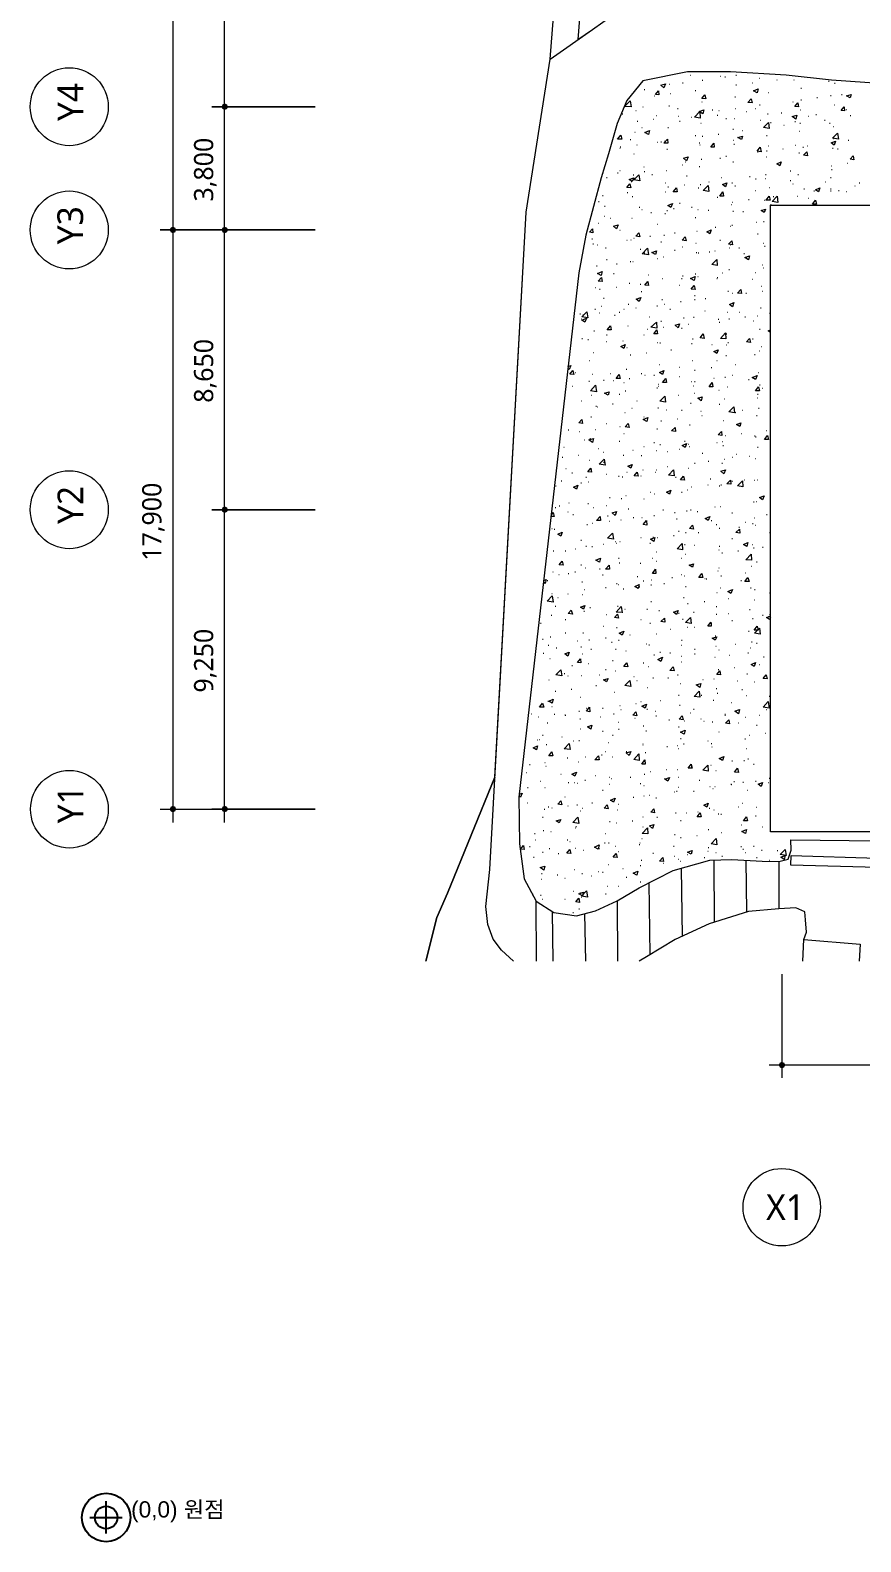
# Model space of a CAD drawing. Header units: millimetres. Extents: x -4011 to 126995, y -1911 to 106700.
# Drawn here: x -4011 to 21637, y -1911 to 44790 of the extents above; entities that cross this region are included whole.
import ezdxf

# ---------------------------------------------------------------- set-up
doc = ezdxf.new("R2010")
doc.units = ezdxf.units.MM
for name, color, linetype in [('PDF_문자', 7, 'Continuous'), ('PDF_솔리드 채우기', 7, 'Continuous'), ('PDF_형상', 7, 'Continuous')]:
    doc.layers.add(name, color=color, linetype=linetype)
doc.styles.add('PDF 맑은 고딕', font='malgun.ttf')
doc.styles.get("Standard").update_dxf_attribs({"font": 'arial.ttf'})

msp = doc.modelspace()

# ---------------------------------------------------------------- linework, layer by layer
at = {"color": 1}
for p, q in [((-1667, -1661), (-1667, -661)), ((-2167, -1161), (-1167, -1161))]:
    msp.add_line(p, q, dxfattribs=at)
for radius in [750, 350]:
    msp.add_circle((-1667, -1161), radius, dxfattribs=at)
at = {"layer": 'PDF_솔리드 채우기', "transparency": 33554559}
for points in [[(1990, 42528), (1927, 42497), (1990, 42420)], [(1990, 42528), (1927, 42497), (1990, 42420)], [(2067, 42497), (1990, 42528), (1990, 42420)], [(2067, 42497), (1990, 42528), (1990, 42420)], [(1927, 42497), (1896, 42420), (1990, 42420)], [(1927, 42497), (1896, 42420), (1990, 42420)], [(1896, 42420), (1927, 42358), (1990, 42420)], [(1896, 42420), (1927, 42358), (1990, 42420)], [(1927, 42358), (1990, 42326), (1990, 42420)], [(1927, 42358), (1990, 42326), (1990, 42420)], [(2098, 42420), (2067, 42497), (1990, 42420)], [(2098, 42420), (2067, 42497), (1990, 42420)], [(1990, 42326), (2067, 42358), (1990, 42420)], [(2067, 42358), (2098, 42420), (1990, 42420)], [(1990, 42326), (2067, 42358), (1990, 42420)], [(2067, 42358), (2098, 42420), (1990, 42420)], [(326, 38689), (295, 38627), (389, 38627)], [(326, 38689), (295, 38627), (389, 38627)], [(295, 38627), (326, 38549), (389, 38627)], [(295, 38627), (326, 38549), (389, 38627)], [(389, 38720), (326, 38689), (389, 38627)], [(389, 38720), (326, 38689), (389, 38627)], [(326, 38549), (389, 38518), (389, 38627)], [(326, 38549), (389, 38518), (389, 38627)], [(466, 38689), (389, 38720), (389, 38627)], [(466, 38689), (389, 38720), (389, 38627)], [(497, 38627), (466, 38689), (389, 38627)], [(497, 38627), (466, 38689), (389, 38627)], [(389, 38518), (466, 38549), (389, 38627)], [(466, 38549), (497, 38627), (389, 38627)], [(389, 38518), (466, 38549), (389, 38627)], [(466, 38549), (497, 38627), (389, 38627)], [(1927, 38689), (1896, 38627), (1990, 38627)], [(1927, 38689), (1896, 38627), (1990, 38627)], [(1896, 38627), (1927, 38549), (1990, 38627)], [(1896, 38627), (1927, 38549), (1990, 38627)], [(1990, 38720), (1927, 38689), (1990, 38627)], [(1990, 38720), (1927, 38689), (1990, 38627)], [(1927, 38549), (1990, 38518), (1990, 38627)], [(1927, 38549), (1990, 38518), (1990, 38627)], [(2067, 38689), (1990, 38720), (1990, 38627)], [(2067, 38689), (1990, 38720), (1990, 38627)], [(2098, 38627), (2067, 38689), (1990, 38627)], [(2098, 38627), (2067, 38689), (1990, 38627)], [(1990, 38518), (2067, 38549), (1990, 38627)], [(2067, 38549), (2098, 38627), (1990, 38627)], [(1990, 38518), (2067, 38549), (1990, 38627)], [(2067, 38549), (2098, 38627), (1990, 38627)], [(1927, 30047), (1896, 29969), (1990, 29969)], [(1927, 30047), (1896, 29969), (1990, 29969)], [(1896, 29969), (1927, 29907), (1990, 29969)], [(1896, 29969), (1927, 29907), (1990, 29969)], [(1990, 30078), (1927, 30047), (1990, 29969)], [(1990, 30078), (1927, 30047), (1990, 29969)], [(1927, 29907), (1990, 29876), (1990, 29969)], [(1927, 29907), (1990, 29876), (1990, 29969)], [(2067, 30047), (1990, 30078), (1990, 29969)], [(2067, 30047), (1990, 30078), (1990, 29969)], [(2098, 29969), (2067, 30047), (1990, 29969)], [(2098, 29969), (2067, 30047), (1990, 29969)], [(1990, 29876), (2067, 29907), (1990, 29969)], [(2067, 29907), (2098, 29969), (1990, 29969)], [(1990, 29876), (2067, 29907), (1990, 29969)], [(2067, 29907), (2098, 29969), (1990, 29969)], [(326, 20798), (295, 20720), (389, 20720)], [(295, 20720), (326, 20658), (389, 20720)], [(389, 20829), (326, 20798), (389, 20720)], [(326, 20658), (389, 20627), (389, 20720)], [(466, 20798), (389, 20829), (389, 20720)], [(497, 20720), (466, 20798), (389, 20720)], [(389, 20627), (466, 20658), (389, 20720)], [(466, 20658), (497, 20720), (389, 20720)], [(1927, 20798), (1896, 20720), (1990, 20720)], [(1896, 20720), (1927, 20658), (1990, 20720)], [(1990, 20829), (1927, 20798), (1990, 20720)], [(1927, 20658), (1990, 20627), (1990, 20720)], [(2067, 20798), (1990, 20829), (1990, 20720)], [(2098, 20720), (2067, 20798), (1990, 20720)], [(1990, 20627), (2067, 20658), (1990, 20720)], [(2067, 20658), (2098, 20720), (1990, 20720)], [(19135, 12886), (19104, 12824), (19197, 12824)], [(19104, 12824), (19135, 12746), (19197, 12824)], [(19197, 12917), (19135, 12886), (19197, 12824)], [(19135, 12746), (19197, 12715), (19197, 12824)], [(19275, 12886), (19197, 12917), (19197, 12824)], [(19306, 12824), (19275, 12886), (19197, 12824)], [(19197, 12715), (19275, 12746), (19197, 12824)], [(19275, 12746), (19306, 12824), (19197, 12824)]]:
    msp.add_solid(points, dxfattribs=at)
at = {"layer": 'PDF_형상', "lineweight": 5}
for points in [[(389, 87824), (389, 38223)], [(26347, 20378), (26347, 20021), (18855, 20021), (18855, 39389), (42062, 39389), (42140, 41098), (42124, 42513), (42560, 44425), (43073, 45964), (43570, 47207), (44285, 48870), (44782, 49772), (45047, 50503), (45078, 50767), (45093, 50922)], [(1990, 42016), (1990, 50316)], [(10337, 21715), (8876, 18124), (8549, 17378), (8207, 16026), (8549, 17378), (8876, 18124), (10337, 21715), (11301, 39171), (12047, 43896), (12435, 48870)], [(12047, 43896), (12435, 48870)], [(13181, 48031), (12902, 44503), (13352, 44813)], [(10912, 16026), (10539, 16368), (10290, 16710), (10119, 17161), (10057, 17720), (10181, 18855), (11301, 39171), (12047, 43896), (13352, 44813), (13990, 45264), (15311, 45886), (16383, 46073)], [(22352, 43135), (20736, 43244), (19337, 43399), (17611, 43508), (16290, 43508), (14907, 43228), (14409, 42622), (14114, 41907), (13850, 40974), (13617, 40228), (13150, 38456), (12933, 37290), (11083, 21093), (11098, 19648), (11238, 18575), (11611, 17876), (12155, 17534), (12855, 17425), (13446, 17580), (14114, 17891), (14798, 18295), (15839, 18824), (16974, 19150), (17658, 19166), (18591, 19119), (19104, 19104), (19399, 19181), (19492, 19461), (19477, 19772), (22181, 19741)], [(14705, 42979), (14720, 42979)], [(15731, 43119), (15746, 43119)], [(16135, 43166), (16150, 43166)], [(16368, 43399), (16383, 43399)], [(16741, 43244), (16756, 43244)], [(17301, 43368), (17316, 43368)], [(17440, 43352), (17456, 43352)], [(17782, 43399), (17798, 43399)], [(17782, 43104), (17798, 43104)], [(18280, 43166), (18295, 43166)], [(18497, 43306), (18513, 43306)], [(19041, 43259), (19057, 43259)], [(19570, 43259), (19585, 43259)], [(19788, 42995), (19803, 42995)], [(20642, 43212), (20658, 43212)], [(20829, 43150), (20845, 43150)], [(1990, 38223), (1990, 42824)], [(14363, 42451), (14518, 42606), (14549, 42420), (14363, 42435)], [(14953, 42964), (14969, 42964)], [(15264, 42762), (15280, 42762)], [(15762, 42839), (15777, 42839)], [(16523, 42933), (16539, 42933)], [(16725, 42575), (16741, 42575)], [(17751, 42731), (17767, 42731)], [(18777, 42870), (18793, 42870)], [(19539, 42575), (19554, 42575)], [(19788, 42637), (19803, 42637)], [(20285, 42715), (20301, 42715)], [(20705, 42777), (20720, 42777)], [(21047, 42808), (21062, 42808)], [(14269, 42202), (14285, 42202)], [(14689, 42311), (14705, 42311)], [(14907, 42420), (14922, 42420)], [(15233, 42047), (15249, 42047)], [(15326, 42155), (15342, 42155)], [(15715, 42451), (15731, 42451)], [(15979, 42373), (15995, 42373)], [(15995, 42140), (16010, 42140)], [(16399, 42109), (16415, 42109)], [(17052, 42326), (17067, 42326)], [(17207, 42171), (17223, 42171)], [(17254, 42311), (17269, 42311)], [(17472, 42062), (17487, 42062)], [(17736, 42062), (17751, 42062)], [(17767, 42373), (17782, 42373)], [(18109, 42280), (18124, 42280)], [(18373, 42373), (18389, 42373)], [(18513, 42482), (18528, 42482)], [(18762, 42202), (18777, 42202)], [(19181, 42233), (19197, 42233)], [(19772, 42326), (19788, 42326)], [(20021, 42140), (20036, 42140)], [(20254, 42187), (20269, 42187)], [(20813, 42482), (20829, 42482)], [(21187, 42342), (21202, 42342)], [(21311, 42155), (21326, 42155)], [(14658, 41642), (14674, 41642)], [(14736, 41984), (14751, 41984)], [(14876, 41782), (14891, 41782)], [(15684, 41782), (15699, 41782)], [(16041, 41984), (16057, 41984)], [(16694, 41922), (16710, 41922)], [(17238, 41580), (17254, 41580)], [(17689, 41736), (17705, 41736)], [(17984, 41689), (18000, 41689)], [(18528, 42016), (18544, 42016)], [(18855, 41938), (18870, 41938)], [(19259, 41860), (19275, 41860)], [(19601, 41969), (19617, 41969)], [(19741, 41674), (19756, 41674)], [(19756, 41922), (19772, 41922)], [(20518, 42016), (20534, 42016)], [(20674, 41922), (20689, 41922)], [(20782, 41813), (20798, 41813)], [(14192, 41145), (14207, 41145)], [(14207, 41192), (14223, 41192)], [(14518, 41409), (14534, 41409)], [(14720, 41254), (14736, 41254)], [(15358, 41332), (15373, 41332)], [(15466, 41347), (15482, 41347)], [(15575, 41363), (15591, 41363)], [(15653, 41114), (15668, 41114)], [(16523, 41534), (16539, 41534)], [(16648, 41316), (16663, 41316)], [(16663, 41254), (16679, 41254)], [(16741, 41518), (16756, 41518)], [(17705, 41394), (17720, 41394)], [(17720, 41269), (17736, 41269)], [(18731, 41534), (18746, 41534)], [(18777, 41223), (18793, 41223)], [(19228, 41130), (19244, 41130)], [(19617, 41238), (19632, 41238)], [(19850, 41176), (19865, 41176)], [(19990, 41223), (20005, 41223)], [(20767, 41145), (20782, 41145)], [(20782, 41440), (20798, 41440)], [(20922, 41130), (20938, 41130)], [(21249, 41394), (21264, 41394)], [(14627, 40974), (14642, 40974)], [(16119, 40632), (16135, 40632)], [(16212, 40725), (16228, 40725)], [(16710, 40803), (16725, 40803)], [(17285, 40834), (17301, 40834)], [(17472, 40896), (17487, 40896)], [(17689, 40725), (17705, 40725)], [(18451, 41036), (18466, 41036)], [(18715, 40881), (18731, 40881)], [(18731, 41067), (18746, 41067)], [(19725, 41005), (19741, 41005)], [(21218, 40679), (21233, 40679)], [(13679, 40399), (13694, 40399)], [(13788, 40244), (13803, 40244)], [(14130, 40383), (14145, 40383)], [(14192, 40461), (14207, 40461)], [(14611, 40321), (14627, 40321)], [(14938, 40570), (14953, 40570)], [(14953, 40430), (14969, 40430)], [(15187, 40337), (15202, 40337)], [(15637, 40461), (15653, 40461)], [(16259, 40290), (16275, 40290)], [(16648, 40585), (16663, 40585)], [(17332, 40244), (17347, 40244)], [(18202, 40275), (18218, 40275)], [(18389, 40197), (18404, 40197)], [(18684, 40212), (18699, 40212)], [(18699, 40337), (18715, 40337)], [(19461, 40446), (19477, 40446)], [(19694, 40337), (19710, 40337)], [(20705, 40244), (20720, 40244)], [(20720, 40601), (20736, 40601)], [(20736, 40492), (20751, 40492)], [(14425, 39777), (14440, 39777)], [(14549, 40119), (14565, 40119)], [(15606, 40073), (15622, 40073)], [(15606, 39793), (15622, 39793)], [(15684, 39948), (15699, 39948)], [(16181, 40010), (16197, 40010)], [(16617, 39917), (16632, 39917)], [(16679, 40026), (16694, 40026)], [(16943, 40104), (16959, 40104)], [(17658, 40073), (17674, 40073)], [(17751, 39979), (17767, 39979)], [(18373, 39839), (18389, 39839)], [(18808, 39933), (18824, 39933)], [(19461, 40150), (19477, 40150)], [(19539, 40041), (19554, 40041)], [(19881, 39886), (19896, 39886)], [(20192, 39824), (20207, 39824)], [(20534, 40104), (20549, 40104)], [(20705, 39886), (20720, 39886)], [(20705, 39824), (20720, 39824)], [(20953, 39839), (20969, 39839)], [(21187, 39808), (21202, 39808)], [(21451, 39979), (21466, 39979)], [(21591, 40073), (21606, 40073)], [(13539, 39497), (13554, 39497)], [(13663, 39684), (13679, 39684)], [(13725, 39358), (13741, 39358)], [(14580, 39653), (14596, 39653)], [(14798, 39326), (14813, 39326)], [(14876, 39249), (14891, 39249)], [(15855, 39280), (15870, 39280)], [(16041, 39451), (16057, 39451)], [(16415, 39326), (16430, 39326)], [(16601, 39249), (16617, 39249)], [(16927, 39233), (16943, 39233)], [(17207, 39637), (17223, 39637)], [(17642, 39404), (17658, 39404)], [(17674, 39482), (17689, 39482)], [(18171, 39560), (18187, 39560)], [(18668, 39544), (18684, 39544)], [(18855, 39404), (18870, 39404)], [(18933, 39653), (18948, 39653)], [(19679, 39668), (19694, 39668)], [(20021, 39606), (20036, 39606)], [(389, 39016), (389, 20316)], [(1990, 29565), (1990, 39016)], [(13523, 38829), (13539, 38829)], [(13710, 39047), (13725, 39047)], [(13896, 38984), (13912, 38984)], [(14565, 38984), (14580, 38984)], [(15155, 39155), (15171, 39155)], [(15358, 38798), (15373, 38798)], [(15591, 39124), (15606, 39124)], [(15653, 39218), (15668, 39218)], [(16523, 39000), (16539, 39000)], [(17658, 38767), (17674, 38767)], [(17689, 39202), (17705, 39202)], [(18000, 39187), (18016, 39187)], [(18404, 38860), (18420, 38860)], [(18637, 38876), (18653, 38876)], [(13337, 38347), (13352, 38347)], [(14192, 38611), (14207, 38611)], [(14409, 38301), (14425, 38301)], [(14534, 38316), (14549, 38316)], [(14627, 38363), (14642, 38363)], [(15124, 38425), (15140, 38425)], [(15560, 38456), (15575, 38456)], [(15886, 38534), (15902, 38534)], [(16570, 38580), (16585, 38580)], [(17145, 38705), (17161, 38705)], [(17285, 38301), (17301, 38301)], [(17611, 38736), (17627, 38736)], [(18451, 38503), (18466, 38503)], [(13368, 38192), (13383, 38192)], [(13492, 38161), (13508, 38161)], [(13756, 38067), (13772, 38067)], [(14829, 38021), (14845, 38021)], [(14953, 37912), (14969, 37912)], [(15466, 38254), (15482, 38254)], [(15886, 37990), (15902, 37990)], [(16119, 38098), (16135, 38098)], [(16539, 38207), (16554, 38207)], [(16554, 37927), (16570, 37927)], [(16617, 37912), (16632, 37912)], [(16959, 37943), (16974, 37943)], [(17130, 37974), (17145, 37974)], [(17580, 38067), (17596, 38067)], [(17611, 38161), (17627, 38161)], [(17876, 38067), (17891, 38067)], [(18031, 37896), (18047, 37896)], [(18622, 38207), (18637, 38207)], [(18668, 38114), (18684, 38114)], [(13477, 37508), (13492, 37508)], [(13788, 37710), (13803, 37710)], [(14098, 37570), (14114, 37570)], [(14518, 37648), (14534, 37648)], [(14596, 37648), (14611, 37648)], [(15358, 37741), (15373, 37741)], [(15544, 37788), (15560, 37788)], [(17565, 37399), (17580, 37399)], [(18591, 37539), (18606, 37539)], [(18622, 37446), (18637, 37446)], [(12933, 37321), (12948, 37321)], [(14005, 37275), (14021, 37275)], [(14487, 36979), (14503, 36979)], [(14829, 36948), (14845, 36948)], [(15078, 37228), (15093, 37228)], [(15513, 37119), (15528, 37119)], [(16026, 36917), (16041, 36917)], [(16104, 37119), (16119, 37119)], [(16135, 37197), (16150, 37197)], [(16523, 37259), (16539, 37259)], [(16601, 37181), (16617, 37181)], [(17192, 37119), (17207, 37119)], [(17207, 37150), (17223, 37150)], [(17363, 37290), (17378, 37290)], [(18280, 37104), (18295, 37104)], [(18373, 37306), (18389, 37306)], [(13446, 36839), (13461, 36839)], [(13570, 36793), (13585, 36793)], [(13694, 36513), (13710, 36513)], [(14083, 36855), (14098, 36855)], [(14860, 36715), (14876, 36715)], [(15497, 36466), (15513, 36466)], [(16508, 36591), (16523, 36591)], [(16508, 36466), (16523, 36466)], [(16834, 36497), (16850, 36497)], [(17534, 36731), (17549, 36731)], [(17674, 36668), (17689, 36668)], [(18093, 36668), (18109, 36668)], [(18560, 36886), (18575, 36886)], [(18591, 36731), (18606, 36731)], [(18839, 36870), (18855, 36870)], [(12964, 36031), (12979, 36031)], [(13057, 36000), (13073, 36000)], [(13430, 36171), (13446, 36171)], [(13554, 36062), (13570, 36062)], [(13617, 36264), (13632, 36264)], [(14036, 35984), (14052, 35984)], [(14176, 36078), (14192, 36078)], [(14316, 36171), (14332, 36171)], [(14456, 36326), (14472, 36326)], [(14689, 36218), (14705, 36218)], [(15342, 36280), (15358, 36280)], [(15575, 36326), (15591, 36326)], [(15746, 36171), (15762, 36171)], [(16073, 36404), (16088, 36404)], [(16819, 36124), (16834, 36124)], [(17518, 36078), (17534, 36078)], [(17891, 36078), (17907, 36078)], [(18435, 35969), (18451, 35969)], [(18544, 36218), (18560, 36218)], [(18824, 36047), (18839, 36047)], [(13010, 35876), (13026, 35876)], [(13399, 35503), (13415, 35503)], [(14440, 35658), (14456, 35658)], [(15047, 35549), (15062, 35549)], [(15109, 35938), (15124, 35938)], [(15466, 35798), (15482, 35798)], [(15544, 35611), (15560, 35611)], [(16104, 35580), (16119, 35580)], [(16166, 35907), (16181, 35907)], [(16306, 35705), (16321, 35705)], [(16477, 35922), (16492, 35922)], [(17238, 35860), (17254, 35860)], [(17269, 35767), (17285, 35767)], [(17565, 35876), (17580, 35876)], [(18062, 35938), (18078, 35938)], [(18311, 35813), (18326, 35813)], [(18513, 35549), (18528, 35549)], [(18855, 35456), (18777, 35503), (18855, 35534)], [(13026, 35269), (13041, 35269)], [(13212, 35238), (13228, 35238)], [(13772, 35176), (13788, 35176)], [(13788, 35378), (13803, 35378)], [(14285, 35192), (14301, 35192)], [(14938, 35378), (14953, 35378)], [(15358, 35145), (15373, 35145)], [(15435, 35130), (15451, 35130)], [(16415, 35114), (16430, 35114)], [(16446, 35254), (16461, 35254)], [(17036, 35083), (17052, 35083)], [(17487, 35409), (17503, 35409)], [(17487, 35067), (17503, 35067)], [(17534, 35145), (17549, 35145)], [(18295, 35254), (18311, 35254)], [(13259, 34585), (13275, 34585)], [(13383, 34834), (13399, 34834)], [(14409, 34990), (14425, 34990)], [(14518, 34756), (14534, 34756)], [(15016, 34819), (15031, 34819)], [(15777, 34912), (15793, 34912)], [(16430, 34585), (16446, 34585)], [(17192, 34585), (17207, 34585)], [(17472, 34741), (17487, 34741)], [(18358, 34772), (18373, 34772)], [(18497, 34881), (18513, 34881)], [(18560, 35021), (18575, 35021)], [(12591, 34399), (12684, 34430), (12637, 34306), (12591, 34352)], [(12824, 34212), (12839, 34212)], [(13352, 34166), (13368, 34166)], [(13896, 34181), (13912, 34181)], [(14394, 34321), (14409, 34321)], [(14860, 34181), (14876, 34181)], [(14969, 34135), (14984, 34135)], [(15249, 34135), (15264, 34135)], [(15420, 34461), (15435, 34461)], [(16026, 34383), (16041, 34383)], [(16508, 34290), (16523, 34290)], [(17021, 34368), (17036, 34368)], [(17674, 34135), (17689, 34135)], [(17767, 34461), (17782, 34461)], [(18466, 34212), (18482, 34212)], [(18839, 34337), (18855, 34337)], [(12528, 33777), (12544, 33777)], [(12731, 33793), (12746, 33793)], [(13244, 33948), (13259, 33948)], [(13694, 33979), (13710, 33979)], [(13990, 33964), (14005, 33964)], [(14316, 33902), (14332, 33902)], [(14363, 33653), (14378, 33653)], [(14487, 34026), (14503, 34026)], [(15342, 33746), (15358, 33746)], [(15389, 33855), (15404, 33855)], [(15389, 33793), (15404, 33793)], [(16026, 34088), (16041, 34088)], [(16399, 33933), (16415, 33933)], [(16461, 33808), (16477, 33808)], [(16508, 33933), (16523, 33933)], [(17098, 34041), (17114, 34041)], [(17254, 33668), (17269, 33668)], [(17440, 34073), (17456, 34073)], [(17518, 33777), (17534, 33777)], [(18171, 33995), (18187, 33995)], [(18513, 33839), (18528, 33839)], [(18591, 33731), (18606, 33731)], [(13010, 33342), (13026, 33342)], [(13321, 33513), (13337, 33513)], [(13461, 33171), (13477, 33171)], [(13974, 33249), (13990, 33249)], [(14176, 33544), (14192, 33544)], [(14720, 33342), (14736, 33342)], [(15995, 33513), (16010, 33513)], [(16383, 33264), (16399, 33264)], [(16492, 33575), (16508, 33575)], [(17269, 33233), (17285, 33233)], [(17425, 33404), (17440, 33404)], [(18435, 33435), (18451, 33435)], [(18451, 33544), (18466, 33544)], [(13306, 32845), (13321, 32845)], [(13492, 33155), (13508, 33155)], [(14347, 32984), (14363, 32984)], [(14565, 33109), (14580, 33109)], [(14938, 32845), (14953, 32845)], [(15373, 33124), (15389, 33124)], [(15466, 32720), (15482, 32720)], [(15637, 33062), (15653, 33062)], [(15964, 32782), (15979, 32782)], [(16104, 33047), (16119, 33047)], [(16694, 33016), (16710, 33016)], [(16725, 32891), (16741, 32891)], [(17394, 32736), (17409, 32736)], [(17767, 32984), (17782, 32984)], [(17984, 33047), (18000, 33047)], [(18420, 32891), (18435, 32891)], [(18482, 33109), (18497, 33109)], [(18839, 32938), (18855, 32938)], [(12606, 32440), (12622, 32440)], [(12948, 32394), (12964, 32394)], [(13446, 32456), (13461, 32456)], [(13772, 32642), (13788, 32642)], [(14192, 32549), (14207, 32549)], [(14316, 32332), (14332, 32332)], [(15342, 32472), (15358, 32472)], [(16352, 32596), (16368, 32596)], [(17456, 32269), (17472, 32269)], [(17953, 32332), (17969, 32332)], [(18358, 32254), (18373, 32254)], [(18715, 32425), (18731, 32425)], [(12466, 31912), (12482, 31912)], [(13104, 32130), (13119, 32130)], [(13275, 32176), (13290, 32176)], [(13523, 31865), (13539, 31865)], [(14176, 32098), (14192, 32098)], [(14596, 31819), (14611, 31819)], [(14938, 31927), (14953, 31927)], [(15249, 32052), (15264, 32052)], [(15326, 31803), (15342, 31803)], [(15435, 31990), (15451, 31990)], [(15668, 31772), (15684, 31772)], [(16026, 31850), (16041, 31850)], [(16197, 32098), (16212, 32098)], [(16306, 32005), (16321, 32005)], [(16337, 31927), (16352, 31927)], [(17192, 32052), (17207, 32052)], [(17363, 32083), (17378, 32083)], [(17378, 31959), (17394, 31959)], [(18389, 32223), (18404, 32223)], [(18451, 31912), (18466, 31912)], [(18839, 31803), (18855, 31803)], [(12420, 31601), (12435, 31601)], [(12917, 31663), (12933, 31663)], [(13259, 31508), (13275, 31508)], [(13679, 31756), (13694, 31756)], [(13694, 31446), (13710, 31446)], [(14301, 31663), (14316, 31663)], [(14860, 31648), (14876, 31648)], [(15668, 31306), (15684, 31306)], [(16508, 31415), (16523, 31415)], [(16741, 31725), (16756, 31725)], [(16927, 31477), (16943, 31477)], [(17347, 31415), (17363, 31415)], [(17425, 31539), (17440, 31539)], [(17674, 31601), (17689, 31601)], [(17798, 31694), (17813, 31694)], [(18187, 31632), (18202, 31632)], [(18373, 31554), (18389, 31554)], [(12389, 30870), (12404, 30870)], [(12528, 31244), (12544, 31244)], [(12715, 31119), (12731, 31119)], [(13150, 30979), (13166, 30979)], [(13228, 30839), (13244, 30839)], [(13772, 31073), (13788, 31073)], [(14161, 31010), (14176, 31010)], [(14269, 30995), (14285, 30995)], [(14409, 31135), (14425, 31135)], [(14845, 31026), (14860, 31026)], [(14907, 31212), (14922, 31212)], [(15295, 31135), (15311, 31135)], [(15326, 31212), (15342, 31212)], [(15917, 30979), (15933, 30979)], [(16306, 31259), (16321, 31259)], [(16990, 30933), (17005, 30933)], [(17658, 30855), (17674, 30855)], [(18047, 30902), (18062, 30902)], [(18342, 30886), (18358, 30886)], [(18435, 30902), (18451, 30902)], [(1990, 20316), (1990, 30373)], [(12218, 30715), (12233, 30715)], [(12995, 30808), (13010, 30808)], [(13881, 30358), (13896, 30358)], [(14378, 30420), (14394, 30420)], [(15140, 30513), (15155, 30513)], [(15264, 30466), (15280, 30466)], [(16104, 30513), (16119, 30513)], [(16275, 30591), (16290, 30591)], [(16399, 30684), (16415, 30684)], [(16912, 30746), (16927, 30746)], [(17269, 30715), (17285, 30715)], [(17316, 30746), (17332, 30746)], [(12078, 29798), (12140, 29891), (12171, 29767), (12062, 29767)], [(12202, 30047), (12218, 30047)], [(12326, 30093), (12342, 30093)], [(12591, 29907), (12606, 29907)], [(12622, 30187), (12637, 30187)], [(13212, 30171), (13228, 30171)], [(13383, 30047), (13399, 30047)], [(13772, 30109), (13788, 30109)], [(14238, 30326), (14254, 30326)], [(14456, 30000), (14472, 30000)], [(14938, 30311), (14953, 30311)], [(15528, 29969), (15544, 29969)], [(15886, 29891), (15902, 29891)], [(16259, 29938), (16275, 29938)], [(16383, 29969), (16399, 29969)], [(16585, 29922), (16601, 29922)], [(17130, 30062), (17145, 30062)], [(17301, 30078), (17316, 30078)], [(18326, 30218), (18342, 30218)], [(18404, 30233), (18420, 30233)], [(12746, 29829), (12762, 29829)], [(13181, 29518), (13197, 29518)], [(13352, 29565), (13368, 29565)], [(13819, 29782), (13834, 29782)], [(13865, 29627), (13881, 29627)], [(14223, 29658), (14238, 29658)], [(14611, 29736), (14627, 29736)], [(14876, 29736), (14891, 29736)], [(15249, 29798), (15264, 29798)], [(15948, 29689), (15964, 29689)], [(17021, 29642), (17036, 29642)], [(17176, 29518), (17192, 29518)], [(17658, 29876), (17674, 29876)], [(17876, 29440), (17891, 29440)], [(18078, 29596), (18093, 29596)], [(18295, 29549), (18311, 29549)], [(18342, 29720), (18358, 29720)], [(18373, 29503), (18389, 29503)], [(18731, 29829), (18746, 29829)], [(12093, 29394), (12109, 29394)], [(12171, 29378), (12187, 29378)], [(12995, 29036), (13010, 29036)], [(14052, 28990), (14067, 28990)], [(14192, 28990), (14207, 28990)], [(14845, 29114), (14860, 29114)], [(15218, 29130), (15233, 29130)], [(15358, 29114), (15373, 29114)], [(15855, 29176), (15870, 29176)], [(16010, 29316), (16026, 29316)], [(16228, 29269), (16244, 29269)], [(16617, 29269), (16632, 29269)], [(17269, 29409), (17285, 29409)], [(17658, 29083), (17674, 29083)], [(18824, 29269), (18839, 29269)], [(12140, 28710), (12155, 28710)], [(12513, 28710), (12528, 28710)], [(12824, 28772), (12839, 28772)], [(13150, 28850), (13166, 28850)], [(13337, 28834), (13352, 28834)], [(13679, 28912), (13694, 28912)], [(14083, 28943), (14098, 28943)], [(15124, 28943), (15140, 28943)], [(15326, 28679), (15342, 28679)], [(16197, 28896), (16212, 28896)], [(16212, 28601), (16228, 28601)], [(16492, 28881), (16508, 28881)], [(17254, 28741), (17269, 28741)], [(17269, 28850), (17285, 28850)], [(17347, 28648), (17363, 28648)], [(17845, 28710), (17860, 28710)], [(18280, 28896), (18295, 28896)], [(18326, 28803), (18342, 28803)], [(18606, 28819), (18622, 28819)], [(12124, 28057), (12140, 28057)], [(12808, 28057), (12824, 28057)], [(12995, 28275), (13010, 28275)], [(13135, 28181), (13150, 28181)], [(13570, 28150), (13585, 28150)], [(14161, 28477), (14176, 28477)], [(14176, 28337), (14192, 28337)], [(14829, 28321), (14845, 28321)], [(15202, 28477), (15218, 28477)], [(15326, 28383), (15342, 28383)], [(16088, 28477), (16104, 28477)], [(17223, 28088), (17238, 28088)], [(17254, 28181), (17269, 28181)], [(18078, 28026), (18093, 28026)], [(18249, 28228), (18264, 28228)], [(18420, 28368), (18435, 28368)], [(11845, 27793), (11922, 27824), (11891, 27699), (11845, 27746)], [(11953, 27793), (11969, 27793)], [(12311, 27979), (12326, 27979)], [(12606, 28010), (12622, 28010)], [(13026, 27746), (13041, 27746)], [(13663, 27964), (13679, 27964)], [(13756, 27575), (13772, 27575)], [(14098, 27699), (14114, 27699)], [(14145, 27668), (14161, 27668)], [(14736, 27917), (14751, 27917)], [(14798, 27591), (14813, 27591)], [(14922, 27777), (14938, 27777)], [(15155, 27653), (15171, 27653)], [(15171, 27808), (15187, 27808)], [(15560, 27699), (15575, 27699)], [(15808, 27886), (15824, 27886)], [(16088, 27979), (16104, 27979)], [(16181, 27933), (16197, 27933)], [(16228, 27606), (16244, 27606)], [(16819, 27855), (16834, 27855)], [(16865, 27839), (16881, 27839)], [(17301, 27560), (17316, 27560)], [(17316, 27933), (17332, 27933)], [(17938, 27793), (17953, 27793)], [(18233, 27560), (18249, 27560)], [(11782, 27202), (11798, 27202)], [(12093, 27389), (12109, 27389)], [(12280, 27264), (12295, 27264)], [(12591, 27373), (12606, 27373)], [(13041, 27358), (13057, 27358)], [(13104, 27513), (13119, 27513)], [(14301, 27528), (14316, 27528)], [(15155, 27140), (15171, 27140)], [(16166, 27264), (16181, 27264)], [(16803, 27140), (16819, 27140)], [(17192, 27420), (17207, 27420)], [(17549, 27233), (17565, 27233)], [(18342, 27187), (18358, 27187)], [(18358, 27513), (18373, 27513)], [(18824, 27404), (18839, 27404)], [(12078, 26720), (12093, 26720)], [(12202, 27000), (12218, 27000)], [(13088, 26845), (13104, 26845)], [(13275, 26953), (13290, 26953)], [(13772, 26736), (13788, 26736)], [(14130, 27000), (14145, 27000)], [(14269, 26813), (14285, 26813)], [(14347, 26907), (14363, 26907)], [(15031, 26907), (15047, 26907)], [(15404, 26860), (15420, 26860)], [(16010, 26782), (16026, 26782)], [(16290, 27078), (16306, 27078)], [(16477, 26813), (16492, 26813)], [(17176, 26984), (17192, 26984)], [(17176, 26751), (17192, 26751)], [(17549, 26767), (17565, 26767)], [(18202, 26891), (18218, 26891)], [(18606, 26720), (18622, 26720)], [(18855, 26642), (18824, 26580), (18731, 26642), (18855, 26689)], [(18793, 26674), (18808, 26674)], [(18824, 26736), (18839, 26736)], [(11751, 26472), (11767, 26472)], [(12513, 26580), (12528, 26580)], [(12513, 26176), (12528, 26176)], [(13057, 26176), (13073, 26176)], [(13679, 26378), (13694, 26378)], [(14098, 26332), (14114, 26332)], [(14845, 26580), (14860, 26580)], [(15124, 26472), (15140, 26472)], [(15762, 26285), (15777, 26285)], [(16135, 26596), (16150, 26596)], [(16275, 26347), (16290, 26347)], [(16492, 26347), (16508, 26347)], [(17021, 26456), (17036, 26456)], [(17658, 26549), (17674, 26549)], [(18171, 26223), (18187, 26223)], [(18295, 26611), (18311, 26611)], [(11813, 25974), (11829, 25974)], [(11984, 25788), (12000, 25788)], [(12047, 26052), (12062, 26052)], [(12233, 25710), (12249, 25710)], [(12886, 25927), (12902, 25927)], [(12995, 25741), (13010, 25741)], [(13244, 25959), (13259, 25959)], [(13756, 26021), (13772, 26021)], [(13943, 25881), (13959, 25881)], [(14161, 25943), (14176, 25943)], [(14503, 26114), (14518, 26114)], [(15016, 25834), (15031, 25834)], [(15093, 25803), (15109, 25803)], [(15326, 26145), (15342, 26145)], [(16088, 25788), (16104, 25788)], [(16104, 25943), (16119, 25943)], [(17145, 26083), (17161, 26083)], [(17161, 25756), (17176, 25756)], [(17767, 25819), (17782, 25819)], [(18218, 25710), (18233, 25710)], [(18264, 25896), (18280, 25896)], [(18420, 25850), (18435, 25850)], [(11829, 25539), (11845, 25539)], [(12031, 25383), (12047, 25383)], [(13041, 25523), (13057, 25523)], [(13228, 25228), (13244, 25228)], [(13306, 25663), (13321, 25663)], [(13974, 25321), (13990, 25321)], [(14067, 25663), (14083, 25663)], [(14378, 25617), (14394, 25617)], [(14922, 25244), (14938, 25244)], [(15249, 25492), (15264, 25492)], [(15435, 25570), (15451, 25570)], [(15746, 25554), (15762, 25554)], [(16088, 25446), (16104, 25446)], [(16088, 25275), (16104, 25275)], [(16508, 25663), (16523, 25663)], [(16508, 25523), (16523, 25523)], [(17130, 25415), (17145, 25415)], [(17254, 25648), (17269, 25648)], [(17580, 25477), (17596, 25477)], [(18155, 25554), (18171, 25554)], [(18637, 25430), (18653, 25430)], [(12482, 24917), (12497, 24917)], [(12591, 24839), (12606, 24839)], [(12715, 25166), (12731, 25166)], [(13010, 24855), (13026, 24855)], [(13554, 24870), (13570, 24870)], [(13756, 25041), (13772, 25041)], [(14052, 24995), (14067, 24995)], [(14627, 24824), (14642, 24824)], [(15078, 25135), (15093, 25135)], [(15218, 24777), (15233, 24777)], [(15684, 24777), (15699, 24777)], [(15979, 24870), (15995, 24870)], [(17238, 25041), (17254, 25041)], [(17736, 25104), (17751, 25104)], [(18124, 24902), (18140, 24902)], [(18497, 25197), (18513, 25197)], [(12000, 24715), (12016, 24715)], [(12202, 24373), (12218, 24373)], [(12699, 24435), (12715, 24435)], [(13461, 24544), (13477, 24544)], [(14021, 24342), (14036, 24342)], [(14720, 24699), (14736, 24699)], [(15047, 24482), (15062, 24482)], [(16057, 24606), (16073, 24606)], [(16756, 24731), (16772, 24731)], [(17098, 24746), (17114, 24746)], [(17176, 24451), (17192, 24451)], [(17207, 24311), (17223, 24311)], [(17829, 24684), (17845, 24684)], [(17969, 24420), (17984, 24420)], [(18342, 24653), (18358, 24653)], [(11969, 24062), (11984, 24062)], [(12093, 23891), (12109, 23891)], [(12979, 24187), (12995, 24187)], [(13166, 23845), (13181, 23845)], [(13663, 23845), (13679, 23845)], [(14192, 23922), (14207, 23922)], [(14689, 23984), (14705, 23984)], [(14845, 24047), (14860, 24047)], [(15451, 24078), (15466, 24078)], [(16010, 24249), (16026, 24249)], [(16041, 23938), (16057, 23938)], [(16710, 24249), (16725, 24249)], [(17083, 24093), (17098, 24093)], [(17642, 24016), (17658, 24016)], [(18109, 24233), (18124, 24233)], [(18808, 24218), (18824, 24218)], [(11456, 23674), (11472, 23674)], [(11674, 23580), (11689, 23580)], [(11953, 23394), (11969, 23394)], [(12171, 23658), (12187, 23658)], [(12497, 23642), (12513, 23642)], [(12513, 23627), (12528, 23627)], [(12933, 23751), (12948, 23751)], [(12964, 23518), (12979, 23518)], [(13585, 23580), (13601, 23580)], [(14005, 23674), (14021, 23674)], [(14145, 23409), (14161, 23409)], [(14223, 23798), (14238, 23798)], [(14658, 23534), (14674, 23534)], [(15031, 23813), (15047, 23813)], [(15295, 23751), (15311, 23751)], [(15311, 23611), (15326, 23611)], [(15715, 23487), (15731, 23487)], [(16181, 23456), (16197, 23456)], [(16368, 23705), (16383, 23705)], [(16477, 23813), (16492, 23813)], [(16694, 23518), (16710, 23518)], [(16788, 23440), (16803, 23440)], [(17052, 23425), (17067, 23425)], [(17440, 23658), (17456, 23658)], [(17440, 23627), (17456, 23627)], [(17860, 23394), (17876, 23394)], [(18078, 23565), (18093, 23565)], [(18497, 23627), (18513, 23627)], [(18715, 23798), (18731, 23798)], [(11813, 23005), (11829, 23005)], [(12404, 22959), (12420, 22959)], [(12979, 23207), (12995, 23207)], [(13663, 23130), (13679, 23130)], [(13974, 23005), (13990, 23005)], [(14161, 23192), (14176, 23192)], [(14922, 23301), (14938, 23301)], [(15000, 23145), (15016, 23145)], [(16010, 23269), (16026, 23269)], [(16073, 22912), (16088, 22912)], [(17254, 23114), (17269, 23114)], [(18062, 22896), (18078, 22896)], [(18187, 23005), (18202, 23005)], [(18420, 23316), (18435, 23316)], [(18684, 23067), (18699, 23067)], [(11642, 22865), (11658, 22865)], [(11705, 22881), (11720, 22881)], [(11922, 22725), (11938, 22725)], [(12762, 22834), (12777, 22834)], [(12933, 22850), (12948, 22850)], [(13741, 22508), (13756, 22508)], [(13834, 22788), (13850, 22788)], [(14394, 22508), (14409, 22508)], [(14907, 22741), (14922, 22741)], [(14907, 22710), (14922, 22710)], [(14984, 22477), (15000, 22477)], [(15653, 22663), (15668, 22663)], [(15964, 22694), (15979, 22694)], [(15995, 22601), (16010, 22601)], [(16166, 22741), (16181, 22741)], [(16912, 22834), (16927, 22834)], [(17021, 22756), (17036, 22756)], [(17036, 22648), (17052, 22648)], [(18109, 22601), (18124, 22601)], [(11409, 22104), (11425, 22104)], [(11876, 22166), (11891, 22166)], [(11907, 22057), (11922, 22057)], [(12575, 22306), (12591, 22306)], [(12917, 22181), (12933, 22181)], [(13135, 22337), (13150, 22337)], [(13632, 22399), (13648, 22399)], [(13959, 22337), (13974, 22337)], [(16399, 22041), (16415, 22041)], [(17005, 22088), (17021, 22088)], [(17658, 22212), (17674, 22212)], [(18031, 22228), (18047, 22228)], [(18155, 22275), (18171, 22275)], [(18326, 22119), (18342, 22119)], [(11301, 21855), (11316, 21855)], [(11736, 21591), (11751, 21591)], [(12373, 21808), (12389, 21808)], [(12606, 21544), (12622, 21544)], [(12793, 21544), (12808, 21544)], [(12886, 21528), (12902, 21528)], [(13119, 21622), (13135, 21622)], [(13446, 21762), (13461, 21762)], [(13865, 21715), (13881, 21715)], [(13865, 21497), (13881, 21497)], [(13927, 21668), (13943, 21668)], [(14518, 21715), (14534, 21715)], [(14829, 21513), (14845, 21513)], [(14953, 21808), (14969, 21808)], [(15140, 21886), (15155, 21886)], [(15575, 21668), (15591, 21668)], [(15637, 21948), (15653, 21948)], [(15964, 21948), (15979, 21948)], [(15995, 21715), (16010, 21715)], [(16648, 21622), (16663, 21622)], [(17161, 21917), (17176, 21917)], [(17627, 21497), (17642, 21497)], [(17720, 21575), (17736, 21575)], [(18000, 21560), (18016, 21560)], [(18389, 21591), (18404, 21591)], [(18777, 21544), (18793, 21544)], [(18808, 21684), (18824, 21684)], [(11098, 21187), (11176, 21218), (11130, 21093), (11083, 21140)], [(11347, 21389), (11363, 21389)], [(11876, 21389), (11891, 21389)], [(12497, 21109), (12513, 21109)], [(13663, 21311), (13679, 21311)], [(14611, 21093), (14627, 21093)], [(14938, 21451), (14953, 21451)], [(14938, 21140), (14953, 21140)], [(15109, 21155), (15124, 21155)], [(15311, 21078), (15326, 21078)], [(15870, 21264), (15886, 21264)], [(15948, 21280), (15964, 21280)], [(15995, 21404), (16010, 21404)], [(16477, 21280), (16492, 21280)], [(16974, 21420), (16990, 21420)], [(17067, 21358), (17083, 21358)], [(17130, 21420), (17145, 21420)], [(17642, 21482), (17658, 21482)], [(18140, 21311), (18155, 21311)], [(0, 20720), (4788, 20720), (1601, 20720)], [(11332, 20922), (11347, 20922)], [(11860, 20720), (11876, 20720)], [(11984, 20798), (12000, 20798)], [(12093, 20767), (12109, 20767)], [(12591, 20829), (12606, 20829)], [(12870, 20860), (12886, 20860)], [(12979, 20674), (12995, 20674)], [(13041, 20751), (13057, 20751)], [(13337, 20922), (13352, 20922)], [(13896, 21000), (13912, 21000)], [(14114, 20705), (14130, 20705)], [(14145, 20876), (14161, 20876)], [(15187, 20658), (15202, 20658)], [(15917, 20611), (15933, 20611)], [(16244, 20611), (16259, 20611)], [(16601, 20642), (16617, 20642)], [(16959, 20751), (16974, 20751)], [(17098, 20705), (17114, 20705)], [(17238, 20580), (17254, 20580)], [(17316, 20565), (17332, 20565)], [(17860, 20798), (17876, 20798)], [(17984, 20907), (18000, 20907)], [(18404, 20782), (18420, 20782)], [(11813, 20472), (11829, 20472)], [(12824, 20145), (12839, 20145)], [(12839, 20192), (12855, 20192)], [(13881, 20347), (13896, 20347)], [(14083, 20301), (14098, 20301)], [(14580, 20363), (14596, 20363)], [(14907, 20487), (14922, 20487)], [(14907, 20176), (14922, 20176)], [(15342, 20472), (15358, 20472)], [(16073, 20378), (16088, 20378)], [(16927, 20098), (16943, 20098)], [(17953, 20238), (17969, 20238)], [(18389, 20518), (18404, 20518)], [(18591, 20176), (18606, 20176)], [(11565, 19974), (11580, 19974)], [(11580, 19772), (11596, 19772)], [(11829, 20067), (11845, 20067)], [(12062, 20036), (12078, 20036)], [(12575, 19772), (12591, 19772)], [(12653, 19725), (12668, 19725)], [(13725, 19679), (13741, 19679)], [(13741, 19974), (13756, 19974)], [(13850, 19679), (13865, 19679)], [(14798, 19632), (14813, 19632)], [(14813, 19679), (14829, 19679)], [(14876, 19819), (14891, 19819)], [(15886, 19943), (15902, 19943)], [(16073, 19850), (16088, 19850)], [(16570, 19912), (16585, 19912)], [(17332, 20005), (17347, 20005)], [(11409, 19570), (11425, 19570)], [(11534, 19244), (11549, 19244)], [(11813, 19399), (11829, 19399)], [(12016, 19508), (12031, 19508)], [(12295, 19352), (12311, 19352)], [(12824, 19523), (12839, 19523)], [(13073, 19461), (13088, 19461)], [(13554, 19508), (13570, 19508)], [(14052, 19585), (14067, 19585)], [(14145, 19415), (14161, 19415)], [(14798, 18295), (15839, 18824), (16974, 19150), (17658, 19166), (18591, 19119), (19104, 19104), (19104, 17642), (18171, 17565), (16959, 17176), (15902, 16694), (15016, 16166), (14798, 16026)], [(14860, 19150), (14876, 19150)], [(15218, 19368), (15233, 19368)], [(15855, 19585), (15870, 19585)], [(15870, 19275), (15886, 19275)], [(15995, 19181), (16010, 19181)], [(16275, 19321), (16290, 19321)], [(16803, 19228), (16819, 19228)], [(16912, 19430), (16927, 19430)], [(16927, 19539), (16943, 19539)], [(17098, 19150), (17114, 17223)], [(17161, 19383), (17176, 19383)], [(17347, 19275), (17363, 19275)], [(17938, 19570), (17953, 19570)], [(18000, 19492), (18016, 19492)], [(18078, 19383), (18093, 19383)], [(18093, 19150), (18109, 17549)], [(18326, 19585), (18342, 19585)], [(18420, 19228), (18435, 19228)], [(18575, 19461), (18591, 19461)], [(18808, 19150), (18824, 19150)], [(19057, 19446), (19073, 19446)], [(22150, 18917), (19477, 18995), (19492, 19290), (22150, 19212), (32394, 18995), (32440, 16026)], [(11782, 18731), (11798, 18731)], [(12264, 18699), (12280, 18699)], [(12793, 18855), (12808, 18855)], [(13026, 18731), (13041, 18731)], [(13523, 18793), (13539, 18793)], [(13663, 18777), (13679, 18777)], [(13834, 19010), (13850, 19010)], [(14285, 18886), (14301, 18886)], [(14829, 18979), (14845, 18979)], [(15544, 19057), (15560, 19057)], [(16057, 19119), (16073, 19119)], [(16088, 18886), (16119, 16803)], [(11767, 18560), (11782, 18560)], [(12497, 18591), (12513, 18591)], [(13321, 18668), (13337, 18668)], [(13803, 18342), (13819, 18342)], [(14145, 18342), (14161, 18342)], [(14394, 18622), (14409, 18622)], [(14829, 18482), (14845, 18482)], [(15093, 18451), (15124, 16228)], [(11487, 18093), (11503, 18109), (11503, 18062)], [(11627, 16026), (11611, 17876), (12155, 17534), (12855, 17425), (13446, 17580), (14114, 17891), (14130, 16026)], [(11751, 18062), (11767, 18062)], [(11798, 17938), (11813, 17938)], [(12497, 17938), (12513, 17938)], [(12762, 18187), (12777, 18187)], [(12964, 18140), (12979, 18140)], [(13010, 18000), (13026, 18000)], [(13756, 18109), (13772, 18109)], [(12109, 17565), (12124, 16026)], [(12746, 17534), (12762, 17534)], [(12933, 17642), (12948, 17642)], [(13104, 17503), (13135, 16026)], [(19881, 16694), (19959, 16927), (19927, 17301), (19912, 17549), (19632, 17674), (19104, 17642)], [(19850, 16026), (19881, 16694), (21622, 16554), (21591, 16026)], [(19197, 15622), (19197, 12420)], [(18808, 12824), (27093, 12824)]]:
    msp.add_lwpolyline(points, dxfattribs=at)
for points in [[(15606, 43135), (15560, 43010), (15466, 43088)], [(18466, 42979), (18435, 42855), (18326, 42917)], [(15389, 42917), (15404, 42793), (15295, 42808)], [(16819, 42793), (16850, 42668), (16725, 42684)], [(18249, 42668), (18280, 42544), (18155, 42560)], [(19694, 42544), (19710, 42420), (19601, 42435)], [(21342, 42808), (21311, 42699), (21202, 42762)], [(1601, 42420), (4788, 42420)], [(16679, 42078), (16508, 42109), (16663, 42280)], [(16788, 42326), (16756, 42202), (16648, 42280)], [(19663, 42171), (19632, 42047), (19523, 42124)], [(21124, 42420), (21140, 42295), (21031, 42311)], [(15109, 41689), (15078, 41565), (14969, 41627)], [(18808, 41751), (18637, 41782), (18793, 41938)], [(20953, 41425), (20767, 41456), (20922, 41611)], [(14223, 41549), (14254, 41425), (14130, 41425)], [(15668, 41425), (15684, 41301), (15560, 41301)], [(17098, 41301), (17114, 41176), (17005, 41176)], [(17984, 41518), (17953, 41409), (17845, 41472)], [(18528, 41176), (18560, 41036), (18435, 41052)], [(20860, 41363), (20813, 41238), (20720, 41316)], [(16306, 40881), (16259, 40756), (16166, 40834)], [(19181, 40725), (19135, 40601), (19041, 40663)], [(19974, 41036), (19990, 40912), (19865, 40927)], [(21404, 40912), (21420, 40788), (21311, 40803)], [(14627, 40228), (14580, 40119), (14487, 40181)], [(14813, 40135), (14627, 40166), (14782, 40321)], [(14503, 40041), (14534, 39917), (14409, 39933)], [(15948, 39917), (15964, 39793), (15839, 39793)], [(16943, 39808), (16772, 39839), (16927, 39995)], [(17378, 39793), (17394, 39668), (17285, 39668)], [(17503, 40073), (17456, 39948), (17363, 40026)], [(20378, 39917), (20332, 39793), (20238, 39855)], [(15824, 39435), (15777, 39311), (15684, 39373)], [(18699, 39264), (18653, 39155), (18560, 39218)], [(18808, 39668), (18839, 39544), (18715, 39544)], [(19073, 39466), (18902, 39497), (19057, 39668)], [(20238, 39544), (20269, 39420), (20145, 39420)], [(14145, 38782), (14098, 38658), (14005, 38736)], [(0, 38627), (4788, 38627), (1601, 38627), (4788, 38627)], [(13352, 38658), (13368, 38534), (13259, 38549)], [(14782, 38534), (14813, 38409), (14689, 38425)], [(16212, 38409), (16244, 38285), (16119, 38301)], [(17021, 38627), (16974, 38503), (16881, 38565)], [(15078, 37850), (14891, 37881), (15047, 38052)], [(15326, 37974), (15295, 37865), (15187, 37927)], [(17658, 38285), (17674, 38161), (17549, 38176)], [(17207, 37523), (17036, 37554), (17192, 37710)], [(18202, 37819), (18171, 37694), (18062, 37772)], [(13648, 37337), (13617, 37212), (13508, 37275)], [(13632, 37150), (13648, 37026), (13523, 37041)], [(15062, 37026), (15078, 36902), (14969, 36917)], [(16523, 37181), (16492, 37057), (16383, 37119)], [(16492, 36902), (16523, 36777), (16399, 36793)], [(14845, 36528), (14798, 36404), (14705, 36482)], [(17938, 36777), (17953, 36653), (17829, 36668)], [(13212, 35907), (13026, 35938), (13181, 36093)], [(17720, 36373), (17674, 36249), (17580, 36311)], [(13166, 35891), (13119, 35767), (13026, 35829)], [(13912, 35658), (13927, 35534), (13803, 35534)], [(15342, 35580), (15155, 35611), (15326, 35767)], [(15342, 35534), (15358, 35409), (15249, 35409)], [(16041, 35720), (15995, 35596), (15902, 35674)], [(14363, 35083), (14316, 34959), (14223, 35021)], [(16772, 35409), (16803, 35269), (16679, 35285)], [(17472, 35254), (17301, 35269), (17456, 35440)], [(18202, 35269), (18233, 35145), (18109, 35161)], [(17238, 34912), (17192, 34803), (17098, 34865)], [(12746, 34275), (12777, 34150), (12653, 34166)], [(14176, 34150), (14207, 34026), (14083, 34026)], [(15560, 34275), (15513, 34150), (15420, 34212)], [(18435, 34119), (18389, 33995), (18280, 34057)], [(13477, 33622), (13290, 33653), (13446, 33824)], [(15622, 34026), (15637, 33902), (15513, 33902)], [(17052, 33902), (17067, 33777), (16959, 33777)], [(18482, 33777), (18513, 33653), (18389, 33653)], [(13865, 33622), (13834, 33513), (13725, 33575)], [(15606, 33295), (15435, 33326), (15591, 33482)], [(16741, 33466), (16710, 33342), (16601, 33420)], [(13026, 32767), (13041, 32642), (12933, 32658)], [(15062, 32829), (15031, 32705), (14922, 32767)], [(17736, 32969), (17565, 33000), (17720, 33155)], [(14456, 32642), (14487, 32518), (14363, 32534)], [(15902, 32518), (15917, 32394), (15793, 32409)], [(17332, 32394), (17347, 32269), (17238, 32285)], [(17938, 32658), (17907, 32549), (17798, 32611)], [(18762, 32269), (18793, 32145), (18668, 32145)], [(13383, 32176), (13352, 32052), (13244, 32130)], [(16259, 32021), (16212, 31896), (16119, 31959)], [(13741, 31352), (13554, 31383), (13710, 31539)], [(14580, 31368), (14534, 31259), (14440, 31321)], [(13306, 31259), (13321, 31135), (13212, 31150)], [(14736, 31135), (14767, 31010), (14642, 31026)], [(15870, 31026), (15699, 31041), (15855, 31212)], [(16166, 31010), (16197, 30886), (16073, 30902)], [(17456, 31212), (17409, 31088), (17316, 31166)], [(17611, 30886), (17627, 30762), (17503, 30777)], [(18000, 30684), (17829, 30715), (17984, 30870)], [(12902, 30731), (12855, 30606), (12762, 30668)], [(15777, 30575), (15731, 30451), (15637, 30513)], [(18653, 30404), (18606, 30280), (18513, 30358)], [(1601, 29969), (4788, 29969)], [(14098, 29922), (14052, 29798), (13959, 29876)], [(13585, 29767), (13601, 29642), (13477, 29642)], [(15016, 29642), (15031, 29503), (14922, 29518)], [(16446, 29503), (16477, 29378), (16352, 29394)], [(16974, 29767), (16927, 29642), (16834, 29705)], [(12420, 29285), (12373, 29161), (12280, 29223)], [(14005, 29067), (13819, 29098), (13974, 29254)], [(15280, 29114), (15249, 28990), (15140, 29067)], [(17891, 29378), (17907, 29254), (17782, 29269)], [(18155, 28959), (18124, 28834), (18016, 28896)], [(16135, 28741), (15964, 28772), (16119, 28927)], [(18264, 28415), (18093, 28430), (18249, 28601)], [(12420, 28383), (12451, 28259), (12326, 28275)], [(13601, 28477), (13570, 28352), (13461, 28415)], [(13865, 28259), (13881, 28135), (13756, 28135)], [(15295, 28135), (15311, 28010), (15202, 28010)], [(16477, 28306), (16446, 28197), (16337, 28259)], [(14798, 27668), (14767, 27544), (14658, 27606)], [(16725, 28010), (16756, 27886), (16632, 27886)], [(18155, 27886), (18187, 27762), (18062, 27762)], [(12140, 27124), (11953, 27155), (12109, 27311)], [(17674, 27513), (17627, 27389), (17534, 27451)], [(12699, 26876), (12731, 26751), (12606, 26767)], [(13119, 27016), (13073, 26907), (12979, 26969)], [(14130, 26751), (14161, 26627), (14036, 26642)], [(14269, 26798), (14083, 26813), (14238, 26984)], [(15575, 26627), (15591, 26503), (15466, 26518)], [(15995, 26860), (15948, 26736), (15855, 26813)], [(16399, 26456), (16228, 26487), (16383, 26642)], [(14316, 26223), (14269, 26098), (14176, 26161)], [(17005, 26503), (17021, 26378), (16912, 26378)], [(18435, 26378), (18466, 26254), (18342, 26254)], [(18528, 26130), (18358, 26161), (18513, 26316)], [(17192, 26052), (17145, 25943), (17052, 26005)], [(12637, 25570), (12591, 25446), (12497, 25523)], [(12979, 25368), (12995, 25244), (12886, 25259)], [(14409, 25244), (14440, 25119), (14316, 25135)], [(15513, 25415), (15466, 25290), (15373, 25352)], [(18389, 25259), (18342, 25135), (18249, 25197)], [(12404, 24839), (12218, 24870), (12373, 25026)], [(13834, 24762), (13788, 24653), (13694, 24715)], [(15839, 25119), (15870, 24995), (15746, 25010)], [(17285, 24995), (17301, 24870), (17192, 24886)], [(18715, 24870), (18746, 24746), (18622, 24762)], [(14534, 24513), (14347, 24544), (14503, 24699)], [(16663, 24187), (16492, 24202), (16648, 24373)], [(16694, 24606), (16663, 24482), (16554, 24560)], [(11813, 24000), (11845, 23876), (11720, 23876)], [(12140, 24124), (12109, 24000), (12000, 24062)], [(13259, 23876), (13275, 23736), (13166, 23751)], [(15016, 23969), (14984, 23845), (14876, 23907)], [(18808, 23845), (18622, 23876), (18777, 24047)], [(14689, 23736), (14720, 23611), (14596, 23627)], [(16119, 23611), (16150, 23487), (16026, 23503)], [(17565, 23487), (17580, 23363), (17456, 23378)], [(17891, 23798), (17860, 23674), (17751, 23751)], [(13337, 23316), (13306, 23192), (13197, 23269)], [(16212, 23161), (16181, 23036), (16073, 23098)], [(11658, 22679), (11627, 22554), (11518, 22617)], [(12093, 22492), (12124, 22368), (12000, 22368)], [(12668, 22570), (12482, 22585), (12637, 22756)], [(14534, 22508), (14487, 22383), (14394, 22461)], [(14798, 22228), (14627, 22259), (14782, 22430)], [(13539, 22368), (13554, 22244), (13430, 22244)], [(14969, 22244), (14984, 22119), (14876, 22119)], [(16399, 22119), (16430, 21995), (16306, 21995)], [(16927, 21902), (16756, 21933), (16912, 22088)], [(17409, 22352), (17363, 22228), (17269, 22290)], [(17829, 21995), (17860, 21855), (17736, 21870)], [(12855, 21870), (12808, 21746), (12715, 21808)], [(15731, 21699), (15684, 21591), (15591, 21653)], [(18606, 21544), (18560, 21420), (18466, 21497)], [(14052, 21062), (14005, 20938), (13912, 21000)], [(12373, 20984), (12404, 20860), (12280, 20876)], [(13803, 20860), (13834, 20736), (13710, 20751)], [(15249, 20736), (15264, 20611), (15155, 20627)], [(16679, 20611), (16710, 20487), (16585, 20487)], [(16927, 20907), (16881, 20782), (16788, 20845)], [(12373, 20409), (12326, 20301), (12233, 20363)], [(12933, 20285), (12746, 20316), (12902, 20472)], [(15062, 19959), (14891, 19974), (15047, 20145)], [(15249, 20254), (15202, 20130), (15109, 20207)], [(18109, 20098), (18078, 19974), (17969, 20036)], [(18109, 20487), (18140, 20363), (18016, 20363)], [(13554, 19617), (13523, 19492), (13415, 19554)], [(17192, 19617), (17021, 19648), (17176, 19819)], [(11223, 19601), (11238, 19477), (11130, 19492)], [(12653, 19477), (12684, 19352), (12560, 19368)], [(14083, 19352), (14114, 19228), (13990, 19244)], [(15528, 19228), (15544, 19104), (15420, 19119)], [(16430, 19446), (16399, 19337), (16290, 19399)], [(19337, 19290), (19150, 19321), (19306, 19477)], [(19306, 19290), (19275, 19166), (19166, 19244)], [(11876, 18964), (11845, 18839), (11736, 18917)], [(14751, 18808), (14720, 18684), (14611, 18746)], [(12933, 17969), (12948, 17845), (12839, 17860)], [(13073, 18155), (13041, 18047), (12933, 18109)], [(13197, 18000), (13010, 18031), (13166, 18202)]]:
    msp.add_lwpolyline(points, close=True, dxfattribs=at)
for centre, radius in [((-2806, 42428), 1205), ((-2806, 38619), 1205), ((-2806, 29977), 1205), ((-2801, 20722), 1200), ((19198, 8425), 1195)]:
    msp.add_circle(centre, radius, dxfattribs=at)

# ---------------------------------------------------------------- texts
at = {"color": 1}
msp.add_text('(0,0) 원점', height=500, dxfattribs=at).set_placement((-897, -1161))
at = {"layer": 'PDF_문자', "attachment_point": 4, "rotation": 90, "style": 'PDF 맑은 고딕'}
for s, insert, char_height in [('Y4', (-2771, 41984), 793.2), ('3,800', (1397, 39497), 592.1), ('Y3', (-2771, 38177), 793.2), ('8,650', (1397, 33280), 592.1), ('Y2', (-2771, 29534), 793.2), ('17,900', (-204, 28399), 592.1), ('9,250', (1397, 24326), 592.1), ('Y1', (-2771, 20285), 793.2)]:
    msp.add_mtext(s, dxfattribs=dict(at, insert=insert, char_height=char_height))
at = {"layer": 'PDF_문자', "insert": (18715, 8429), "char_height": 793.2, "attachment_point": 4, "style": 'PDF 맑은 고딕'}
msp.add_mtext('X1', dxfattribs=at)

doc.saveas('drawing.dxf')
